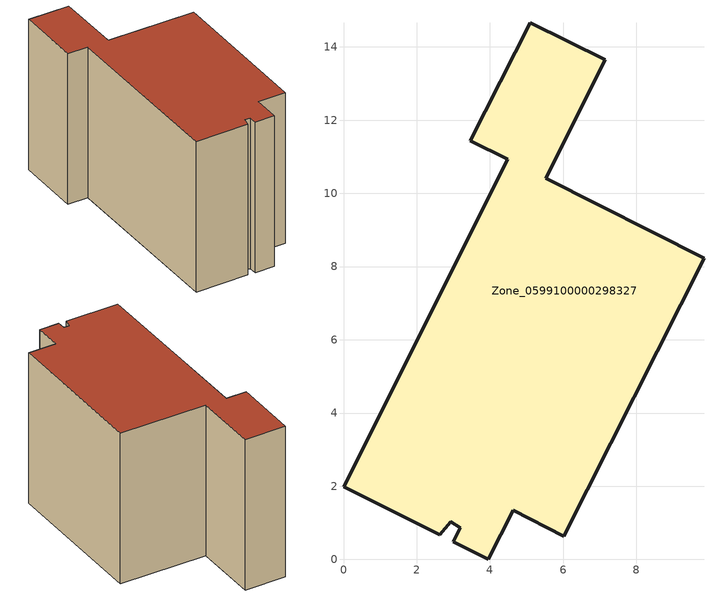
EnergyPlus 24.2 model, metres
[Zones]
Zone_0599100000298327
 floor ground (C_G): 3.18,0.87 2.93,1.02 2.63,0.67 0,1.99 4.49,10.93 3.46,11.44 5.09,14.67 7.15,13.65 5.52,10.41 9.85,8.23 6.02,0.64 4.64,1.34 3.96,0 2.99,0.48 z0
 wall outside (C_F): 7.15,13.65 5.09,14.67 3.46,11.44 4.49,10.93 0,1.99 2.63,0.67 2.93,1.02 3.18,0.87 2.99,0.48 3.96,0 4.64,1.34 6.02,0.64 9.85,8.23 5.52,10.41 7.15,13.65 z0:8.63
 roof outside (C_R): 2.93,1.02 3.18,0.87 2.99,0.48 3.96,0 4.64,1.34 6.02,0.64 9.85,8.23 5.52,10.41 7.15,13.65 5.09,14.67 3.46,11.44 4.49,10.93 0,1.99 2.63,0.67 z8.63
[BUILDING]
Pand.0599100000298327: North Axis=0; Terrain=City; Loads Convergence Tolerance Value=0.04; Temperature Convergence Tolerance Value=0.4; Solar Distribution=FullExterior; Maximum Number of Warmup Days=25; Minimum Number of Warmup Days=1
[Site:Location]
Rotterdam.The.Hague.AP_ZH_NLD Design_Conditions: Latitude=51.96; Longitude=4.45; Time Zone=1; Elevation=-4.5
[SITE:GROUNDTEMPERATURE:BUILDINGSURFACE]
18, 18, 18, 18, 18, 18, 18, 18, 18, 18, 18, 18
[MATERIAL] Thermal Absorptance=0.9; Solar Absorptance=0.7; Visible Absorptance=0.7
Name | Roughness | Thickness | Conductivity | Density | Specific Heat
G.TI.1992-2005 | MediumSmooth | 0.15 | 0.06 | 540 | 1210
F.TI.1992-2005 | Rough | 0.3 | 0.12 | 1920 | 840
R.TI.1992-2005 | MediumRough | 0.2 | 0.08 | 1500 | 1000
[CONSTRUCTION]
C_G: G.TI.1992-2005
C_F: F.TI.1992-2005
C_R: R.TI.1992-2005
[ZONE]
Zone_0599100000298327: Type=1; Multiplier=1; Ceiling Height=Autocalculate; Volume=Autocalculate; Floor Area=autocalculate; Part of Total Floor Area=Yes
[ZONEINFILTRATION:DESIGNFLOWRATE]
Infil_Zone_0599100000298327: Zone or ZoneList or Space or SpaceList=Zone_0599100000298327; Schedule=AlwaysOn; Design Flow Rate Calculation Method=Flow/Area; Flow Rate per Floor Area=0.0015; Constant Term Coefficient=1; Temperature Term Coefficient=0; Velocity Term Coefficient=0; Velocity Squared Term Coefficient=0
[HVACTEMPLATE:ZONE:IDEALLOADSAIRSYSTEM]
Zone_0599100000298327: Maximum Heating Supply Air Temperature=50; Minimum Cooling Supply Air Temperature=13; Maximum Heating Supply Air Humidity Ratio=0.0156; Minimum Cooling Supply Air Humidity Ratio=0.0077; Heating Limit=NoLimit; Cooling Limit=NoLimit; Dehumidification Control Type=ConstantSensibleHeatRatio; Cooling Sensible Heat Ratio=0.7; Dehumidification Setpoint=60; Humidification Control Type=None; Humidification Setpoint=30; Outdoor Air Method=None; Outdoor Air Flow Rate per Person=0.00944; Outdoor Air Flow Rate per Zone Floor Area=0; Outdoor Air Flow Rate per Zone=0; Demand Controlled Ventilation Type=None; Outdoor Air Economizer Type=NoEconomizer; Heat Recovery Type=None; Sensible Heat Recovery Effectiveness=0.7; Latent Heat Recovery Effectiveness=0.65
[ZONECONTROL:THERMOSTAT]
ThermostatControl_Zone_0599100000298327: Zone or ZoneList=Zone_0599100000298327; Control Type Schedule=DualSetpointControlType; Control 1=Thermostat_Zone_0599100000298327; Temperature Difference Between Cutout And Setpoint=0
[THERMOSTATSETPOINT:DUALSETPOINT]
Thermostat_Zone_0599100000298327: Heating Setpoint Temperature Schedule=HeatingSetpoint_Zone_0599100000298327; Cooling Setpoint Temperature Schedule=CoolingSetpoint_Zone_0599100000298327
[SCHEDULE:COMPACT]
HeatingSetpoint_Zone_0599100000298327: Through: 12/31, For: AllDays, Until: 24:00, 21
CoolingSetpoint_Zone_0599100000298327: Through: 12/31, For: AllDays, Until: 24:00, 24
DualSetpointControlType: Through: 12/31, For: AllDays, Until: 24:00, 4
AlwaysOn: Through: 12/31, For: AllDays, Until: 24:00, 1
